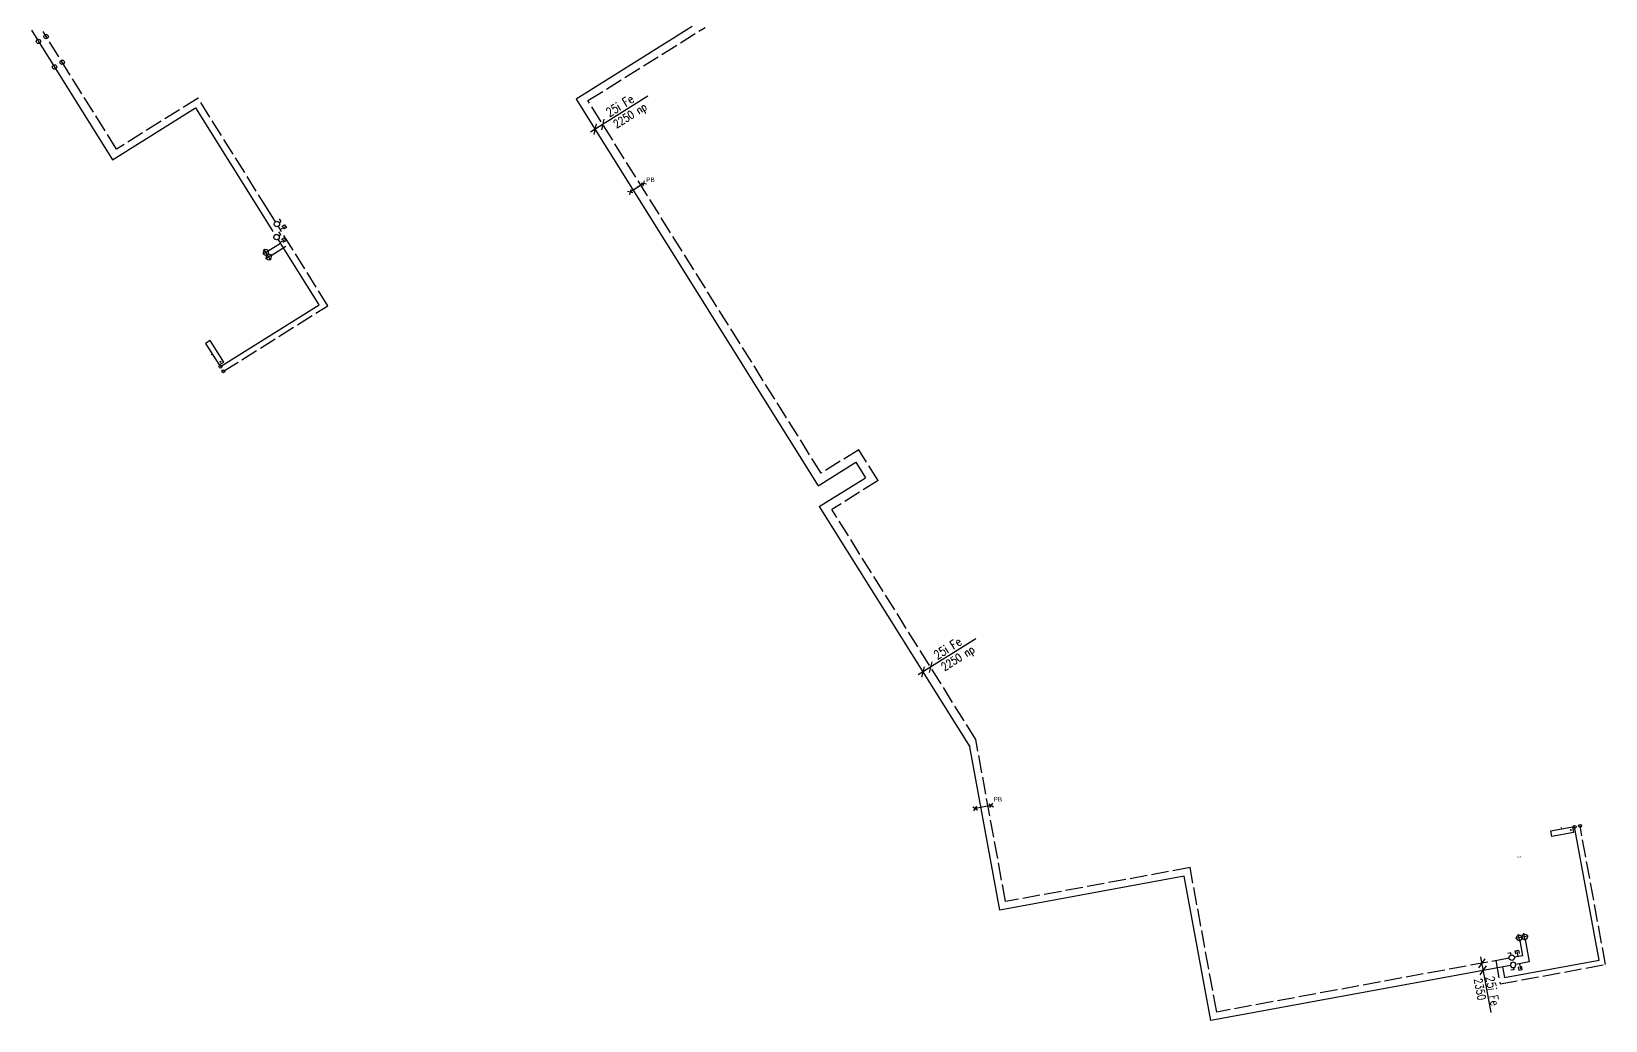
# Model space of a CAD drawing. Header units: millimetres. Extents: x -31076 to 15005, y 8975 to 66189.
# Drawn here: x -28271 to 15005, y 8975 to 36157 of the extents above; entities that cross this region are included whole.
import ezdxf
from ezdxf.enums import TextEntityAlignment as Align

# ---------------------------------------------------------------- set-up
doc = ezdxf.new("R2010")
doc.units = ezdxf.units.MM
doc.linetypes.add('ACAD_ISO02W100', pattern=[15, 12, -3])
doc.layers.add('-UNDERLAY_S-STRS-____-IDEN', color=252, linetype='Continuous', lineweight=5)
for name, color, linetype in [('0UT_ARMATURY', 4, 'Continuous'), ('0UT_DN_DN', 4, 'Continuous'), ('0UT_DN_kota', 4, 'Continuous'), ('0UT_DN_vyska', 4, 'Continuous'), ('0UT_LOMY_POTRUBI', 4, 'Continuous'), ('0UT_OT', 4, 'Continuous'), ('0UT_PB', 4, 'Continuous'), ('0UT_STOUPACKY_ZNACKY', 4, 'Continuous'), ('0UT_VKL_BOD', 4, 'Continuous'), ('0UT_větev_T1_OT', 4, 'Continuous')]:
    doc.layers.add(name, color=color, linetype=linetype)
doc.styles.add('Arial', font='arial.ttf', dxfattribs={"height": 50})
doc.styles.add('ROMANS', font='romans.shx', dxfattribs={"width": 0.7})

# ---------------------------------------------------------------- blocks, each defined once
blk = doc.blocks.new('A$C506974BA')
at = {"layer": '0UT_STOUPACKY_ZNACKY', "color": 8, "ltscale": 10}
for p, q in [((-68, 0), (68, 0)), ((0, 68), (0, -68))]:
    blk.add_line(p, q, dxfattribs=at)
at = {"layer": '0UT_STOUPACKY_ZNACKY', "ltscale": 10}
blk.add_circle((0, 0), 50, dxfattribs=at)
blk = doc.blocks.new('A$7E5810112F26AC')
at = {"layer": '0UT_ARMATURY', "ltscale": 40}
for p, q in [((-50, -50), (-90, -50)), ((-90, -50), (-90, -110))]:
    blk.add_line(p, q, dxfattribs=at)
blk.add_circle((0, -50), 50, dxfattribs=at)

msp = doc.modelspace()

# ---------------------------------------------------------------- hatches: boundary and pattern name
at = {"layer": '0UT_OT'}
for points in [[(-23085, 27090, -1), (-23072, 27068, -1)], [(14042, 14208, 1), (14067, 14213, 1)]]:
    msp.add_hatch(color=256, dxfattribs=at).paths.add_polyline_path(points)

# ---------------------------------------------------------------- linework, layer by layer
at = {"layer": '0UT_ARMATURY'}
for p, q in [((-21432, 30716), (-21309, 30792)), ((-21441, 30356), (-21319, 30433)), ((12601, 10733), (12575, 10874)), ((12637, 10536), (12663, 10394))]:
    msp.add_line(p, q, dxfattribs=at)
for points in [[(-21386, 30797), (-21310, 30844), (-21263, 30767), (-21339, 30720)], [(-21397, 30437), (-21320, 30485), (-21273, 30409), (-21349, 30361)], [(12542, 10804), (12525, 10893), (12614, 10909), (12630, 10821)], [(12607, 10448), (12624, 10360), (12712, 10376), (12696, 10465)]]:
    msp.add_lwpolyline(points, dxfattribs=at)
at = {"layer": '0UT_DN_kota', "ltscale": 10}
for p, q in [((-11323, 34379), (-12905, 33388)), ((-12742, 33615), (-12810, 33323)), ((-12531, 33748), (-12598, 33456)), ((-2311, 19463), (-3893, 18472)), ((-3731, 18699), (-3798, 18407)), ((-3519, 18832), (-3586, 18539)), ((11525, 10427), (11695, 10674)), ((11561, 10230), (11731, 10477)), ((11860, 9193), (11577, 10726))]:
    msp.add_line(p, q, dxfattribs=at)
at = {"layer": '0UT_LOMY_POTRUBI', "ltscale": 10}
for centre, radius in [((-28079, 35885), 60), ((-27870, 36016), 60), ((-27635, 35181), 60), ((-27426, 35311), 60), ((-23074, 26945), 40), ((-22995, 26818), 40), ((14156, 14298), 40), ((14304, 14325), 40)]:
    msp.add_circle(centre, radius, dxfattribs=at)
at = {"layer": '0UT_OT'}
for points in [[(-23486, 27584), (-23115, 26991), (-22983, 27073), (-23355, 27666)], [(13505, 14188), (14095, 14297), (14123, 14144), (13533, 14036)]]:
    msp.add_lwpolyline(points, close=True, dxfattribs=at)
for centre in [(-23078, 27079), (14055, 14211)]:
    msp.add_circle(centre, 12.8, dxfattribs=at)
at = {"layer": '0UT_PB'}
for p, q in [((-11449, 31910), (-11415, 32056)), ((-11740, 31727), (-11886, 31761)), ((-11797, 31817), (-11830, 31671)), ((-11432, 31983), (-11813, 31744)), ((-11517, 31930), (-11729, 31797)), ((-11505, 31999), (-11359, 31966)), ((-2264, 14758), (-2389, 14842)), ((-2285, 14863), (-2369, 14738)), ((-1885, 14887), (-2327, 14800)), ((-1947, 14929), (-1823, 14845)), ((-1927, 14825), (-1843, 14949))]:
    msp.add_line(p, q, dxfattribs=at)
at = {"layer": '0UT_VKL_BOD'}
for p, q in [((-23300, 27287), (-23334, 27266)), ((13800, 14242), (13793, 14282))]:
    msp.add_line(p, q, dxfattribs=at)
at = {"layer": '0UT_větev_T1_OT', "ltscale": 40}
for p, q in [((-28271, 36190), (-26039, 32626)), ((-10106, 36290), (-13292, 34294)), ((-13292, 34294), (-6639, 23670)), ((-26039, 32626), (-23758, 34055)), ((-23758, 34055), (-21888, 31069)), ((-21564, 30929), (-21771, 31260)), ((-21763, 30127), (-21429, 30336)), ((-20357, 28648), (-21429, 30336)), ((-23074, 26945), (-20357, 28648)), ((-6639, 23670), (-5605, 24318)), ((-5605, 24318), (-5340, 23894)), ((-6611, 23098), (-5340, 23894)), ((-6611, 23098), (-2475, 16494)), ((-1649, 12010), (-2475, 16494)), ((14830, 10635), (14156, 14298)), ((3424, 12943), (-1649, 12010)), ((4154, 8975), (3424, 12943)), ((12794, 11201), (12907, 10586)), ((12391, 10491), (4154, 8975)), ((12170, 10450), (12224, 10155)), ((12224, 10155), (14830, 10635)), ((12907, 10586), (12538, 10518))]:
    msp.add_line(p, q, dxfattribs=at)
at = {"layer": '0UT_větev_T1_OT', "linetype": 'ACAD_ISO02W100', "ltscale": 40}
for p, q in [((-25929, 32922), (-27953, 36153)), ((-12974, 34257), (-9748, 36269)), ((-23692, 34326), (-25929, 32922)), ((-21771, 31260), (-23692, 34326)), ((-6559, 24015), (-12974, 34257)), ((-21888, 31069), (-21574, 30568)), ((-20125, 28617), (-21484, 30801)), ((-21683, 29999), (-21182, 30314)), ((-21494, 30441), (-21429, 30336)), ((-22995, 26818), (-20125, 28617)), ((-5526, 24662), (-6559, 24015)), ((-4995, 23815), (-5526, 24662)), ((-4995, 23815), (-6266, 23019)), ((-2309, 16701), (-6266, 23019)), ((-1489, 12243), (-2309, 16701)), ((15005, 10514), (14304, 14325)), ((3584, 13176), (-1489, 12243)), ((4315, 9208), (3584, 13176)), ((12647, 11173), (12724, 10755)), ((12355, 10688), (4315, 9208)), ((11986, 10620), (12104, 9980)), ((12104, 9980), (15005, 10514)), ((12724, 10755), (12502, 10715))]:
    msp.add_line(p, q, dxfattribs=at)

# ---------------------------------------------------------------- block references
at = {"layer": '0UT_ARMATURY'}
for p, xscale, yscale, zscale, rotation in [((-21484, 30801), 1.500000000000001, 1.500000000000001, 1.500000000000001, 211.5665570178083), ((-21494, 30441), 1.499999999999999, 1.499999999999999, 1.499999999999999, 212.061249052565), ((12502, 10715), 1.5, 1.5, 1.5, 280.427088233188), ((12538, 10518), -1.499999999999998, 1.5, 1.5, 280.4270890829537)]:
    msp.add_blockref('A$7E5810112F26AC', p, dxfattribs=dict(at, xscale=xscale, yscale=yscale, zscale=zscale, rotation=rotation))
at = {"layer": '0UT_STOUPACKY_ZNACKY'}
for p, xscale, yscale, zscale, rotation in [((-21827, 30087), -1.5, 1.5, 1.5, 302.0612494774556), ((-21747, 29960), -1.5, 1.5, 1.5, 302.0612494774556), ((12633, 11247), 1.500000000000006, 1.500000000000006, 1.500000000000006, 190.4270886610821), ((12781, 11274), 1.499999999999994, 1.499999999999994, 1.499999999999994, 190.4270886610821)]:
    msp.add_blockref('A$C506974BA', p, dxfattribs=dict(at, xscale=xscale, yscale=yscale, zscale=zscale, rotation=rotation))

# ---------------------------------------------------------------- texts
at = {"layer": '-UNDERLAY_S-STRS-____-IDEN', "insert": (12585, 13493), "char_height": 50, "width": 115.84, "attachment_point": 1, "line_spacing_factor": 0.941778, "style": 'Arial'}
msp.add_mtext('UP', dxfattribs=at)
at = {"layer": '0UT_DN_DN', "style": 'ROMANS', "width": 0.8}
for p in [(-12341, 33741), (-3330, 18825)]:
    msp.add_text('25i Fe', height=240, rotation=32.0612, dxfattribs=at).set_placement(p, align=Align.BOTTOM_LEFT)
msp.add_text('25i Fe', height=240, rotation=280.4271, dxfattribs=at).set_placement((11708, 10171))
at = {"layer": '0UT_DN_vyska', "style": 'ROMANS', "width": 0.8}
for s, rotation, p in [('2250 np', 32.0612, (-12184, 33492)), ('2250 np', 32.0612, (-3172, 18576)), ('2350', 280.4271, (11391, 10112))]:
    msp.add_text(s, height=220, rotation=rotation, dxfattribs=at).set_placement(p)
at = {"layer": '0UT_PB', "style": 'Arial', "width": 0.8}
for p in [(-11253, 31981), (-1702, 14958)]:
    msp.add_text('PB', height=125, dxfattribs=at).set_placement(p, align=Align.BOTTOM_CENTER)

doc.saveas('drawing.dxf')
